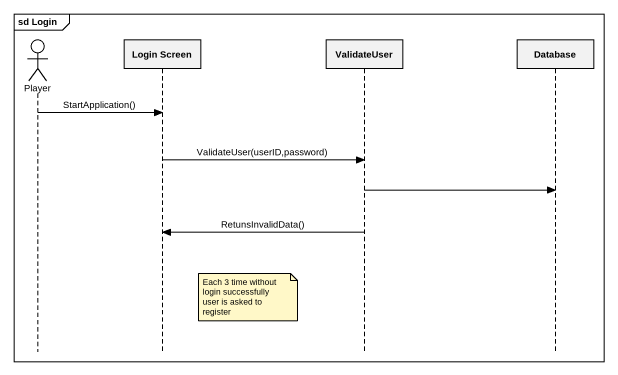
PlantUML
@startuml
mainframe sd Login
hide footbox
actor Player
participant "Login Screen" as Login_Screen
participant ValidateUser
participant "Database" as Database_

Player -> Login_Screen : StartApplication()
Login_Screen -> ValidateUser : ValidateUser(userID,password)
ValidateUser -> Database_
ValidateUser -> Login_Screen : RetunsInvalidData()
note right of Login_Screen : Each 3 time without login successfully user is asked to register
@enduml
